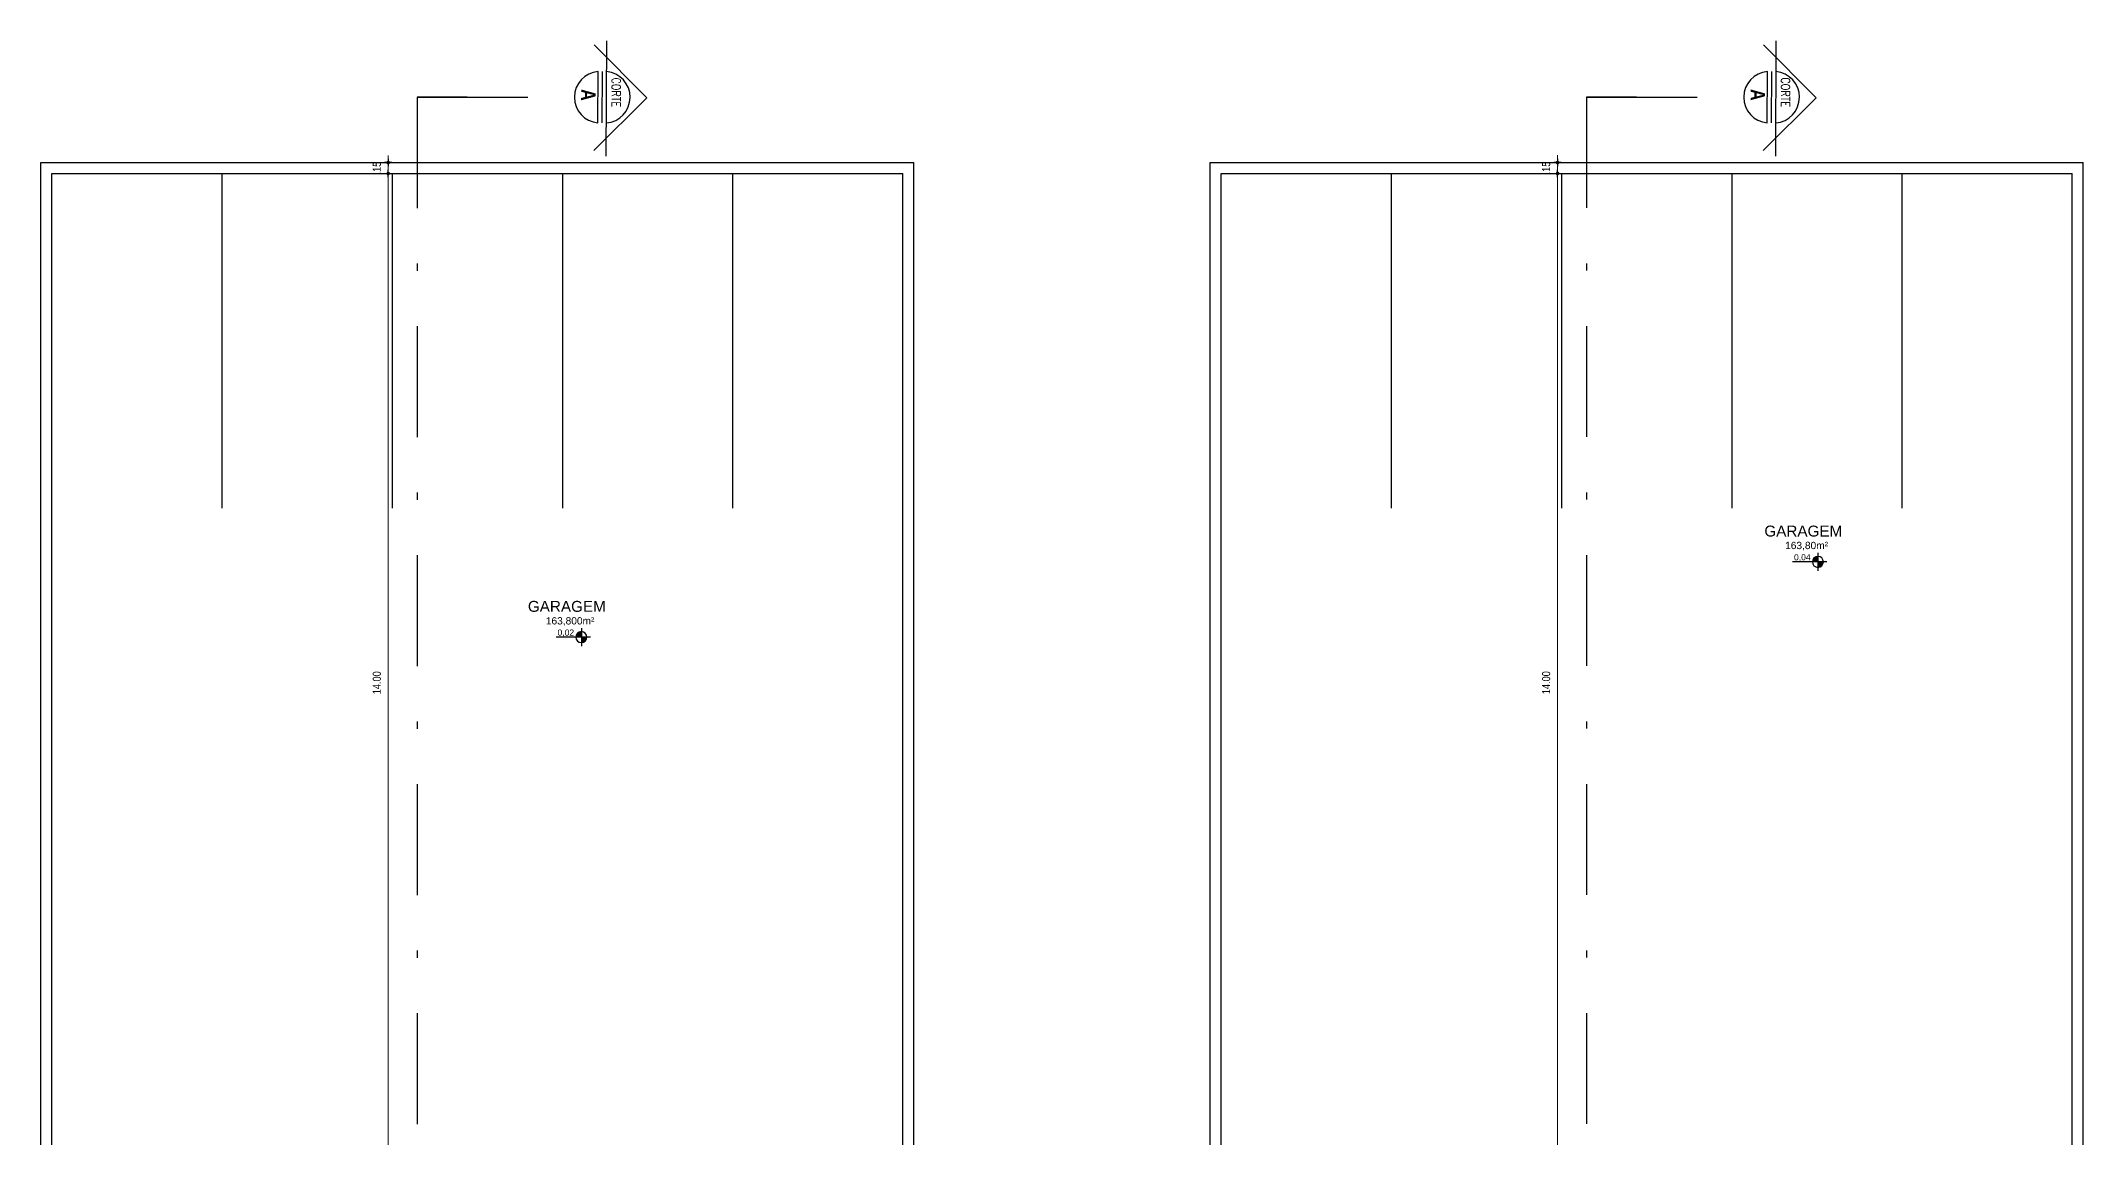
# Model space of a CAD drawing. Header units: millimetres. Extents: x 3212 to 6878, y 1640 to 3386.
# Drawn here: x 3211.97 to 3240.04, y 1719.66 to 1734.73 of the extents above; entities that cross this region are included whole.
import ezdxf

# ---------------------------------------------------------------- set-up
doc = ezdxf.new("R2010")
doc.units = ezdxf.units.MM
doc.header["$LTSCALE"] = 0.8
doc.linetypes.add('DASHDOT2', pattern=[12.7, 6.35, -3.175, 0, -3.175])
for name, color, linetype in [('0-COTAS', 8, 'Continuous'), ('A-PEN-W', 7, 'Continuous'), ('A-PEN-Y', 2, 'Continuous'), ('COTA', 2, 'Continuous'), ('NIVEIS', 1, 'Continuous')]:
    doc.layers.add(name, color=color, linetype=linetype)
doc.layers.add('COTAS', color=53, linetype='Continuous', lineweight=9)
doc.styles.add('CARIMBO_DADOS', font='arial.ttf', dxfattribs={"height": 0.1})
doc.styles.add('F2', font='ARIALN.TTF')
doc.styles.add('REG60', font='romans.shx', dxfattribs={"width": 0.8, "height": 0.15})
doc.styles.add('SANSSERIF2', font='sanssb__.ttf', dxfattribs={"width": 0.8})
doc.styles.add('T20', font='PORT2', dxfattribs={"height": 0.2})
doc.styles.add('TEXT', font='arial.ttf')
doc.dimstyles.new('ARQUITETURA', dxfattribs={"dimtxt": 0.11, "dimasz": 0.05, "dimexe": 0.1, "dimexo": 0, "dimgap": 0.1, "dimtad": 1, "dimzin": 5, "dimdsep": 46, "dimtxsty": 'F2', "dimblk": 'COTA', "dimcen": 0, "dimse1": 1, "dimse2": 1, "dimadec": 0, "dimazin": 0, "dimtfac": 2, "dimtix": 1, "dimtmove": 2, "dimatfit": 3, "dimldrblk": 'COTA', "dimfxl": 0, "dimtolj": 1, "dimtzin": 5, "dimarcsym": 0})

# ---------------------------------------------------------------- blocks, each defined once
blk = doc.blocks.new('cotas')
at = {"layer": 'A-PEN-Y'}
h = blk.add_hatch(color=256, dxfattribs=at)
h.paths.add_polyline_path([(0.135, 0, 0.414214), (0, 0.135), (0, 0)])
h.paths.add_polyline_path([(0, 0), (-0.135, 0, 0.414214), (0, -0.135)])
at = {"layer": 'A-PEN-W'}
for p, q in [((-0.223, 0), (0.621, 0)), ((0, 0.223), (0, -0.223))]:
    blk.add_line(p, q, dxfattribs=at)
blk.add_circle((0, 0), 0.135, dxfattribs=at)
at = {"layer": 'A-PEN-W', "style": 'T20'}
blk.add_attdef('COTA', (0.167, 0.038), '', height=0.15, dxfattribs=at)
blk = doc.blocks.new('COTA')
at = {"layer": 'COTA'}
for p, q in [((-1, 0), (1, 0)), ((0, 1), (0, -1))]:
    blk.add_line(p, q, dxfattribs=at)
at = {"layer": 'COTA', "const_width": 0.5}
blk.add_lwpolyline([(-0.25, 0, 1), (0.25, 0, 1)], format="xyb", close=True, dxfattribs=at)
blk = doc.blocks.new('*D316')
at = {"layer": '0-COTAS', "color": 0, "lineweight": -2, "transparency": 16777216}
blk.add_line((3554.485, 1845.813), (3554.485, 1859.713), dxfattribs=at)
at = {"layer": 'Defpoints', "color": 0, "transparency": 16777216}
for p in [(3553.811, 1859.763), (3554.485, 1859.763), (3552.811, 1845.763)]:
    blk.add_point(p, dxfattribs=at)
at = {"layer": '0-COTAS', "color": 0, "lineweight": -2, "transparency": 16777216, "xscale": 0.05, "yscale": 0.05, "zscale": 0.05}
for p, rotation in [((3554.485, 1859.763), 90), ((3554.485, 1845.763), 270)]:
    blk.add_blockref('COTA', p, dxfattribs=dict(at, rotation=rotation))
at = {"layer": '0-COTAS', "color": 0, "transparency": 16777216, "insert": (3554.329, 1852.763), "char_height": 0.11, "attachment_point": 5, "rotation": 90, "style": 'F2'}
blk.add_mtext('\\A1;14.00', dxfattribs=at)
blk = doc.blocks.new('*D317')
at = {"layer": '0-COTAS', "color": 0, "lineweight": -2, "transparency": 16777216}
for p, q in [((3554.485, 1859.963), (3554.485, 1860.013)), ((3554.485, 1859.763), (3554.485, 1859.913)), ((3554.485, 1859.713), (3554.485, 1859.663))]:
    blk.add_line(p, q, dxfattribs=at)
at = {"layer": 'Defpoints', "color": 0, "transparency": 16777216}
for p in [(3553.811, 1859.763), (3553.837, 1859.913), (3554.485, 1859.913)]:
    blk.add_point(p, dxfattribs=at)
at = {"layer": '0-COTAS', "color": 0, "lineweight": -2, "transparency": 16777216, "xscale": 0.05, "yscale": 0.05, "zscale": 0.05}
for p, rotation in [((3554.485, 1859.913), 270), ((3554.485, 1859.763), 90)]:
    blk.add_blockref('COTA', p, dxfattribs=dict(at, rotation=rotation))
at = {"layer": '0-COTAS', "color": 0, "transparency": 16777216, "insert": (3554.329, 1859.838), "char_height": 0.11, "attachment_point": 5, "rotation": 90, "style": 'F2'}
blk.add_mtext('\\A1;.15', dxfattribs=at)
blk = doc.blocks.new('*D325')
at = {"layer": '0-COTAS', "color": 0, "lineweight": -2, "transparency": 16777216}
blk.add_line((3570.561, 1845.813), (3570.561, 1859.713), dxfattribs=at)
at = {"layer": 'Defpoints', "color": 0, "transparency": 16777216}
for p in [(3569.887, 1859.763), (3570.561, 1859.763), (3568.887, 1845.763)]:
    blk.add_point(p, dxfattribs=at)
at = {"layer": '0-COTAS', "color": 0, "lineweight": -2, "transparency": 16777216, "xscale": 0.05, "yscale": 0.05, "zscale": 0.05}
for p, rotation in [((3570.561, 1859.763), 90), ((3570.561, 1845.763), 270)]:
    blk.add_blockref('COTA', p, dxfattribs=dict(at, rotation=rotation))
at = {"layer": '0-COTAS', "color": 0, "transparency": 16777216, "insert": (3570.404, 1852.763), "char_height": 0.11, "attachment_point": 5, "rotation": 90, "style": 'F2'}
blk.add_mtext('\\A1;14.00', dxfattribs=at)
blk = doc.blocks.new('*D326')
at = {"layer": '0-COTAS', "color": 0, "lineweight": -2, "transparency": 16777216}
for p, q in [((3570.561, 1859.963), (3570.561, 1860.013)), ((3570.561, 1859.763), (3570.561, 1859.913)), ((3570.561, 1859.713), (3570.561, 1859.663))]:
    blk.add_line(p, q, dxfattribs=at)
at = {"layer": 'Defpoints', "color": 0, "transparency": 16777216}
for p in [(3569.887, 1859.763), (3569.912, 1859.913), (3570.561, 1859.913)]:
    blk.add_point(p, dxfattribs=at)
at = {"layer": '0-COTAS', "color": 0, "lineweight": -2, "transparency": 16777216, "xscale": 0.05, "yscale": 0.05, "zscale": 0.05}
for p, rotation in [((3570.561, 1859.913), 270), ((3570.561, 1859.763), 90)]:
    blk.add_blockref('COTA', p, dxfattribs=dict(at, rotation=rotation))
at = {"layer": '0-COTAS', "color": 0, "transparency": 16777216, "insert": (3570.404, 1859.838), "char_height": 0.11, "attachment_point": 5, "rotation": 90, "style": 'F2'}
blk.add_mtext('\\A1;.15', dxfattribs=at)
blk = doc.blocks.new('arquitetura terreo')
at = {"layer": '0-COTAS', "color": 6}
for p, q in [((-4.102, 32.39), (-4.096, 33.974)), ((-4.269, 33.92), (-3.546, 33.191)), ((-4.275, 32.467), (-3.546, 33.191))]:
    blk.add_line(p, q, dxfattribs=at)
at = {"layer": '0-COTAS'}
for p, q in [((-4.218, 32.846), (-4.215, 33.551)), ((-4.159, 32.846), (-4.156, 33.551)), ((-11.875, 32.3), (0.125, 32.3)), ((-11.875, 2.3), (-11.875, 32.3)), ((0.125, 2.8), (0.125, 32.3)), ((-11.725, 5.45), (-11.725, 32.15)), ((-11.725, 32.15), (-0.025, 32.15)), ((-9.385, 32.15), (-9.385, 27.55)), ((-7.045, 32.15), (-7.045, 27.55)), ((-4.705, 32.15), (-4.705, 27.55)), ((-2.365, 32.15), (-2.365, 27.55)), ((-0.025, 2.95), (-0.025, 32.15))]:
    blk.add_line(p, q, dxfattribs=at)
at = {"layer": '0-COTAS', "linetype": 'DASHDOT2', "ltscale": 0.3}
for p, q in [((-6.703, 33.2), (-6.703, 0.9)), ((-6.016, 33.2), (-6.703, 33.2)), ((-6.703, 33.2), (-4.541, 33.2))]:
    blk.add_line(p, q, dxfattribs=at)
at = {"layer": '0-COTAS'}
for centre, start, end in [((-4.187, 33.199), 94.5691, 265.0088), ((-4.128, 33.198), 274.5691, 85.0088)]:
    blk.add_arc(centre, 0.354, start, end, dxfattribs=at)
at = {"layer": '0-COTAS', "color": 1}
ref = blk.add_blockref('cotas', (-4.444, 25.777), dxfattribs=dict(at, xscale=-0.5599999999976717, yscale=0.5599999999994907, zscale=0.5599999999994907))
ref.add_attrib('COTA', '0,02', (-4.772, 25.798), dxfattribs={"layer": 'NIVEIS', "color": 1, "height": 0.084, "style": 'TEXT'})
at = {"layer": '0-COTAS', "color": 7, "width": 0.8}
for s, height, style, p in [('CORTE', 0.12, 'REG60', (-4.025, 33.47)), ('A', 0.2, 'SANSSERIF2', (-4.447, 33.312))]:
    blk.add_text(s, height=height, rotation=269.789, dxfattribs=dict(at, style=style)).set_placement(p)
at = {"layer": '0-COTAS', "color": 230, "insert": (-4.644, 26.199), "char_height": 0.15, "attachment_point": 5, "style": 'CARIMBO_DADOS'}
blk.add_mtext_dynamic_manual_height_columns('GARAGEM', width=0.84921, gutter_width=0.5, heights=[0], dxfattribs=at)
at = {"layer": '0-COTAS', "color": 230, "insert": (-4.599, 25.992), "char_height": 0.1, "attachment_point": 5, "style": 'CARIMBO_DADOS'}
blk.add_mtext('163,800m²', dxfattribs=at)
at = {"layer": '0-COTAS'}
for base, p1, p2, picture, middle in [((-7.1, 32.3), (-7.773, 32.15), (-7.748, 32.3), '*D317', (-7.256, 32.225)), ((-7.1, 32.15), (-8.773, 18.15), (-7.773, 32.15), '*D316', (-7.256, 25.15))]:
    dim = blk.add_linear_dim(base=base, p1=p1, p2=p2, angle=90, dimstyle='ARQUITETURA', dxfattribs=at)
    dim.commit()
    dim.dimension.update_dxf_attribs({"geometry": picture, "text_midpoint": middle, "insert": (-3561.585, -1827.613)})
blk = doc.blocks.new('arquitetura superior')
at = {"layer": '0-COTAS', "color": 6}
for p, q in [((3573.391, 1861.533), (3574.115, 1860.804)), ((3573.559, 1860.003), (3573.565, 1861.586)), ((3573.386, 1860.08), (3574.115, 1860.804))]:
    blk.add_line(p, q, dxfattribs=at)
at = {"layer": '0-COTAS'}
for p, q in [((3573.443, 1860.459), (3573.445, 1861.164)), ((3573.502, 1860.459), (3573.504, 1861.164)), ((3565.785, 1859.913), (3577.785, 1859.913)), ((3565.785, 1829.913), (3565.785, 1859.913)), ((3565.935, 1833.063), (3565.935, 1859.763)), ((3565.935, 1859.763), (3577.635, 1859.763)), ((3568.275, 1859.763), (3568.275, 1855.163)), ((3570.615, 1859.763), (3570.615, 1855.163)), ((3572.955, 1859.763), (3572.955, 1855.163)), ((3575.295, 1859.763), (3575.295, 1855.163)), ((3577.635, 1830.562), (3577.635, 1859.763)), ((3577.785, 1830.412), (3577.785, 1859.913))]:
    blk.add_line(p, q, dxfattribs=at)
at = {"layer": '0-COTAS', "linetype": 'DASHDOT2', "ltscale": 0.3}
for p, q in [((3570.957, 1860.813), (3570.957, 1828.513)), ((3571.645, 1860.813), (3570.957, 1860.813)), ((3570.957, 1860.813), (3573.12, 1860.813))]:
    blk.add_line(p, q, dxfattribs=at)
at = {"layer": '0-COTAS'}
for centre, start, end in [((3573.473, 1860.811), 94.5691, 265.0088), ((3573.532, 1860.811), 274.5691, 85.0088)]:
    blk.add_arc(centre, 0.354, start, end, dxfattribs=at)
at = {"layer": '0-COTAS', "color": 1}
ref = blk.add_blockref('cotas', (3574.139, 1854.424), dxfattribs=dict(at, xscale=-0.5599999999976717, yscale=0.5599999999994907, zscale=0.5599999999994907))
ref.add_attrib('COTA', '0,04', (3573.811, 1854.445), dxfattribs={"layer": 'NIVEIS', "color": 1, "height": 0.084, "style": 'TEXT'})
at = {"layer": '0-COTAS', "color": 7, "width": 0.8}
for s, height, style, p in [('A', 0.2, 'SANSSERIF2', (3573.214, 1860.925)), ('CORTE', 0.12, 'REG60', (3573.635, 1861.083))]:
    blk.add_text(s, height=height, rotation=269.789, dxfattribs=dict(at, style=style)).set_placement(p)
at = {"layer": '0-COTAS', "color": 230, "insert": (3573.939, 1854.846), "char_height": 0.15, "attachment_point": 5, "style": 'CARIMBO_DADOS'}
blk.add_mtext_dynamic_manual_height_columns('GARAGEM', width=0.84921, gutter_width=0.5, heights=[0], dxfattribs=at)
at = {"layer": '0-COTAS', "color": 230, "insert": (3573.984, 1854.64), "char_height": 0.1, "attachment_point": 5, "style": 'CARIMBO_DADOS'}
blk.add_mtext('163,80m²', dxfattribs=at)
at = {"layer": '0-COTAS'}
for base, p1, p2, picture, middle in [((3570.561, 1859.763), (3568.887, 1845.763), (3569.887, 1859.763), '*D325', (3570.404, 1852.763)), ((3570.561, 1859.913), (3569.887, 1859.763), (3569.912, 1859.913), '*D326', (3570.404, 1859.838))]:
    dim = blk.add_linear_dim(base=base, p1=p1, p2=p2, angle=90, dimstyle='ARQUITETURA', dxfattribs=at)
    dim.commit()
    dim.dimension.update_dxf_attribs({"geometry": picture, "text_midpoint": middle})

msp = doc.modelspace()

# ---------------------------------------------------------------- block references
at = {"layer": 'COTAS'}
for name, p in [('arquitetura terreo', (3223.84, 1700.754)), ('arquitetura superior', (-337.745, -126.858))]:
    msp.add_blockref(name, p, dxfattribs=at)

doc.saveas('drawing.dxf')
